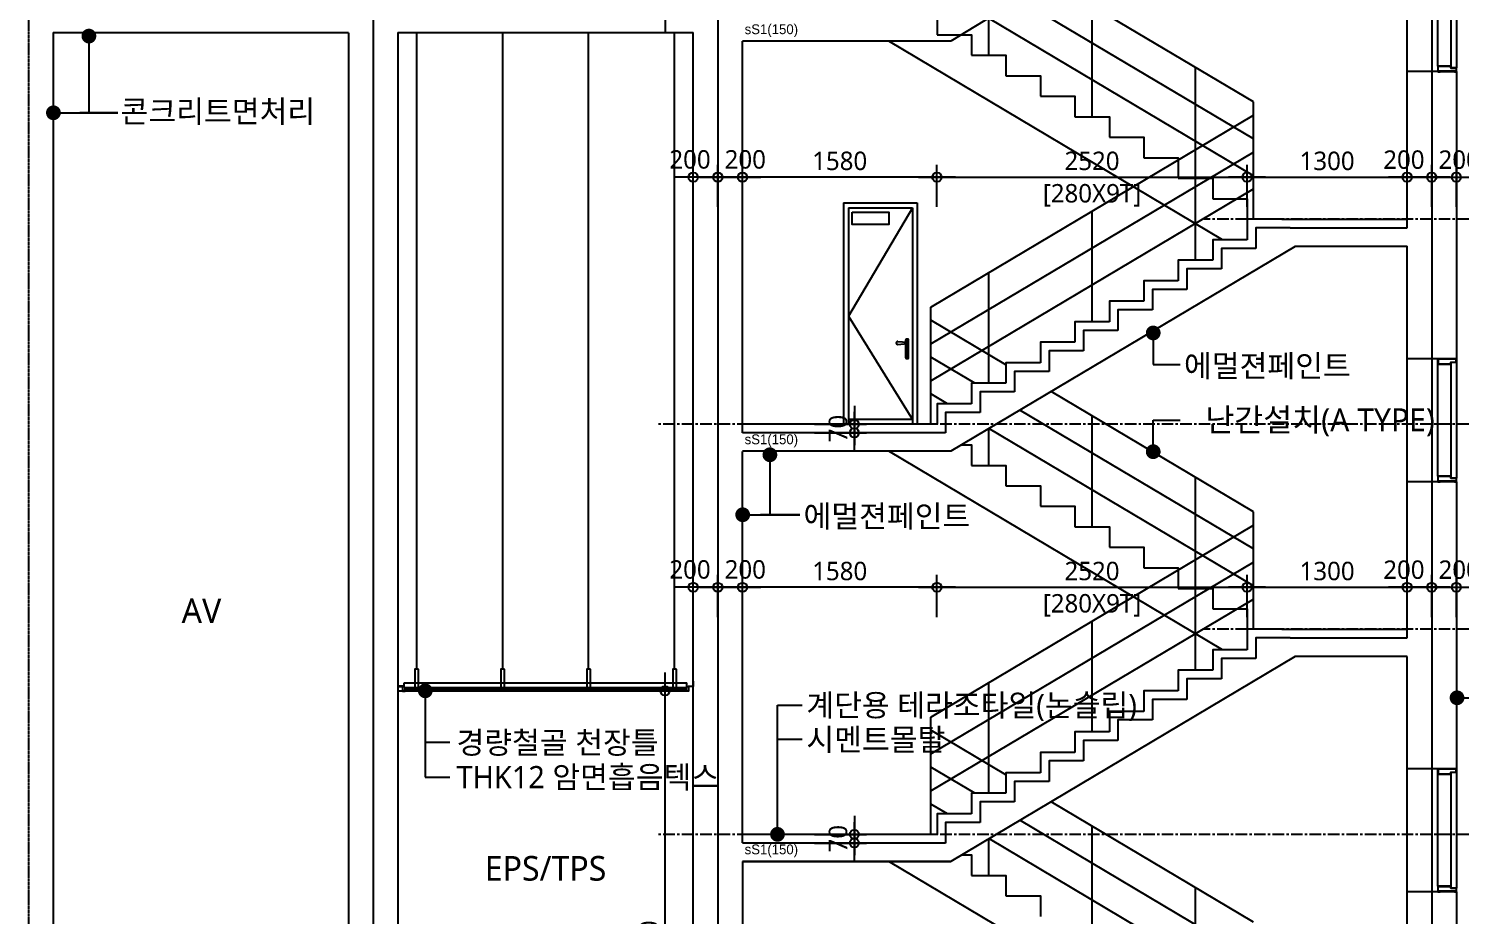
# Model space of a CAD drawing. Header units: millimetres. Extents: x -65167 to 413267, y -17142 to 66587.
# Drawn here: x 306942 to 318575, y 25591 to 32799 of the extents above; entities that cross this region are included whole.
import ezdxf
from ezdxf.enums import TextEntityAlignment as Align

# ---------------------------------------------------------------- set-up
doc = ezdxf.new("R2010")
doc.units = ezdxf.units.MM
doc.header["$LTSCALE"] = 75
doc.header["$MEASUREMENT"] = 0
doc.header["$PDSIZE"] = -10
doc.linetypes.add('-HID', pattern=[2.5, 1.5, -1])
doc.linetypes.add('CENTER', pattern=[2, 1.25, -0.25, 0.25, -0.25])
doc.layers.get('0').update_dxf_attribs({"linetype": 'CONTINUOUS'})
doc.layers.get('Defpoints').update_dxf_attribs({"color": 171, "linetype": 'CONTINUOUS'})
for name, color, linetype in [('CEN(ST)', 1, 'CENTER'), ('CON', 2, 'CONTINUOUS'), ('DOOR', 4, 'CONTINUOUS'), ('DOOR-ELE', 252, 'CONTINUOUS'), ('ELE-6', 8, 'CONTINUOUS'), ('FIN', 8, 'CONTINUOUS'), ('FIN-1', 6, 'CONTINUOUS'), ('FIN-2', 9, 'CONTINUOUS'), ('HAN', 9, 'CONTINUOUS'), ('NDIM', 7, 'CONTINUOUS'), ('OPEN', 1, '-HID'), ('stair-hand', 252, 'CONTINUOUS'), ('SYM', 7, 'CONTINUOUS'), ('TEXT(MIN)', 7, 'CONTINUOUS'), ('TEXT(노트)', 7, 'CONTINUOUS'), ('WIPEOUT', 7, 'CONTINUOUS')]:
    doc.layers.add(name, color=color, linetype=linetype)
doc.styles.add('CGS', font='cgse', dxfattribs={"bigfont": 'cgs'})
doc.styles.add('나눔바른고딕', font='NanumBarunGothic.ttf')
doc.dimstyles.new('NDIM 1200', dxfattribs={"dimscale": 75, "dimtxt": 3, "dimasz": 1, "dimexe": 2, "dimexo": 2, "dimgap": 1, "dimtad": 1, "dimdec": 0, "dimdsep": 46, "dimtxsty": 'CGS', "dimblk": 'DOT0', "dimcen": 1, "dimdle": 8, "dimclrd": 256, "dimclre": 256, "dimclrt": 256, "dimadec": 0, "dimazin": 0, "dimtfac": 1, "dimtdec": 0, "dimtix": 1, "dimtmove": 2, "dimatfit": 3, "dimldrblk": 'DOT0', "dimfxl": 1, "dimtolj": 1, "dimtzin": 0, "dimlwd": -1, "dimlwe": -1, "dimarcsym": 0})

# ---------------------------------------------------------------- blocks, each defined once
blk = doc.blocks.new('A$C547E5452')
at = {"layer": 'DOOR'}
for p, q in [((0, -32), (0, -972)), ((44, -47), (44, -957)), ((150, -957), (150, -47))]:
    blk.add_line(p, q, dxfattribs=at)
for points in [[(150, -2), (133, -2), (133, -3), (148, -3), (148, -45), (46, -45), (46, -30), (2, -30), (2, -3), (16, -3), (16, -2), (0, -2), (0, -32), (44, -32), (44, -47), (150, -47)], [(10, -3), (10, -5), (140, -5), (140, -3)], [(150, -1002), (133, -1002), (133, -1000), (148, -1000), (148, -958), (46, -958), (46, -973), (2, -973), (2, -1000), (16, -1000), (16, -1002), (0, -1002), (0, -972), (44, -972), (44, -957), (150, -957)], [(10, -1000), (10, -998), (140, -998), (140, -1000)]]:
    blk.add_lwpolyline(points, close=True, dxfattribs=at)
blk = doc.blocks.new('DOT0')
blk.add_line((-3, 0), (3, 0))
at = {"color": 6}
blk.add_circle((0, 0), 0.75, dxfattribs=at)
blk = doc.blocks.new('*D1233')
at = {"layer": 'Defpoints', "color": 0, "ltscale": 0.4, "transparency": 16777216}
for p in [(312342, 28258), (312342, 27916), (312542, 27916)]:
    blk.add_point(p, dxfattribs=at)
at = {"layer": 'NDIM', "ltscale": 0.4, "transparency": 16777216}
for p, q in [((312342, 28016), (312342, 28358)), ((312542, 28016), (312542, 28358)), ((312492, 28258), (312392, 28258))]:
    blk.add_line(p, q, dxfattribs=at)
at = {"layer": 'NDIM', "ltscale": 0.4, "transparency": 16777216, "xscale": 50, "yscale": 50, "zscale": 50, "rotation": 180}
blk.add_blockref('DOT0', (312342, 28258), dxfattribs=at)
at = {"layer": 'NDIM', "ltscale": 0.4, "transparency": 16777216, "xscale": 50, "yscale": 50, "zscale": 50}
blk.add_blockref('DOT0', (312542, 28258), dxfattribs=at)
at = {"layer": 'NDIM', "ltscale": 0.4, "transparency": 16777216, "insert": (312316, 28402), "char_height": 150, "attachment_point": 5, "style": '나눔바른고딕'}
blk.add_mtext('\\A1;200', dxfattribs=at)
blk = doc.blocks.new('*D1234')
at = {"layer": 'Defpoints', "color": 0, "ltscale": 0.4, "transparency": 16777216}
for p in [(312742, 28258), (312542, 27916), (312742, 27916)]:
    blk.add_point(p, dxfattribs=at)
at = {"layer": 'NDIM', "ltscale": 0.4, "transparency": 16777216}
for p, q in [((312542, 28016), (312542, 28358)), ((312742, 28016), (312742, 28358)), ((312592, 28258), (312692, 28258))]:
    blk.add_line(p, q, dxfattribs=at)
at = {"layer": 'NDIM', "ltscale": 0.4, "transparency": 16777216, "xscale": 50, "yscale": 50, "zscale": 50, "rotation": 180}
blk.add_blockref('DOT0', (312542, 28258), dxfattribs=at)
at = {"layer": 'NDIM', "ltscale": 0.4, "transparency": 16777216, "xscale": 50, "yscale": 50, "zscale": 50}
blk.add_blockref('DOT0', (312742, 28258), dxfattribs=at)
at = {"layer": 'NDIM', "ltscale": 0.4, "transparency": 16777216, "insert": (312765, 28402), "char_height": 150, "attachment_point": 5, "style": '나눔바른고딕'}
blk.add_mtext('\\A1;200', dxfattribs=at)
blk = doc.blocks.new('*D1235')
at = {"layer": 'Defpoints', "color": 0, "ltscale": 0.4, "transparency": 16777216}
for p in [(312742, 28258), (312742, 27916), (314322, 27916)]:
    blk.add_point(p, dxfattribs=at)
at = {"layer": 'NDIM', "ltscale": 0.4, "transparency": 16777216}
for p, q in [((312742, 28016), (312742, 28358)), ((314322, 28016), (314322, 28358)), ((314272, 28258), (312792, 28258))]:
    blk.add_line(p, q, dxfattribs=at)
at = {"layer": 'NDIM', "ltscale": 0.4, "transparency": 16777216, "xscale": 50, "yscale": 50, "zscale": 50, "rotation": 180}
blk.add_blockref('DOT0', (312742, 28258), dxfattribs=at)
at = {"layer": 'NDIM', "ltscale": 0.4, "transparency": 16777216, "xscale": 50, "yscale": 50, "zscale": 50}
blk.add_blockref('DOT0', (314322, 28258), dxfattribs=at)
at = {"layer": 'NDIM', "ltscale": 0.4, "transparency": 16777216, "insert": (313532, 28389), "char_height": 150, "attachment_point": 5, "style": '나눔바른고딕'}
blk.add_mtext('\\A1;1580', dxfattribs=at)
blk = doc.blocks.new('*D1236')
at = {"layer": 'Defpoints', "color": 0, "ltscale": 0.4, "transparency": 16777216}
for p in [(316842, 28258), (314322, 27916), (316842, 27916)]:
    blk.add_point(p, dxfattribs=at)
at = {"layer": 'NDIM', "ltscale": 0.4, "transparency": 16777216}
for p, q in [((314322, 28016), (314322, 28358)), ((316842, 28016), (316842, 28358)), ((314372, 28258), (316792, 28258))]:
    blk.add_line(p, q, dxfattribs=at)
at = {"layer": 'NDIM', "ltscale": 0.4, "transparency": 16777216, "xscale": 50, "yscale": 50, "zscale": 50, "rotation": 180}
blk.add_blockref('DOT0', (314322, 28258), dxfattribs=at)
at = {"layer": 'NDIM', "ltscale": 0.4, "transparency": 16777216, "xscale": 50, "yscale": 50, "zscale": 50}
blk.add_blockref('DOT0', (316842, 28258), dxfattribs=at)
at = {"layer": 'NDIM', "ltscale": 0.4, "transparency": 16777216, "char_height": 150, "attachment_point": 5, "style": '나눔바른고딕'}
for s, insert in [('\\A1;2520', (315582, 28389)), ('\\A1;[280X9T]', (315582, 28111))]:
    blk.add_mtext(s, dxfattribs=dict(at, insert=insert))
blk = doc.blocks.new('*D1237')
at = {"layer": 'Defpoints', "color": 0, "ltscale": 0.4, "transparency": 16777216}
for p in [(318142, 28258), (316842, 27916), (318142, 27916)]:
    blk.add_point(p, dxfattribs=at)
at = {"layer": 'NDIM', "ltscale": 0.4, "transparency": 16777216}
for p, q in [((316842, 28016), (316842, 28358)), ((318142, 28016), (318142, 28358)), ((316892, 28258), (318092, 28258))]:
    blk.add_line(p, q, dxfattribs=at)
at = {"layer": 'NDIM', "ltscale": 0.4, "transparency": 16777216, "xscale": 50, "yscale": 50, "zscale": 50, "rotation": 180}
blk.add_blockref('DOT0', (316842, 28258), dxfattribs=at)
at = {"layer": 'NDIM', "ltscale": 0.4, "transparency": 16777216, "xscale": 50, "yscale": 50, "zscale": 50}
blk.add_blockref('DOT0', (318142, 28258), dxfattribs=at)
at = {"layer": 'NDIM', "ltscale": 0.4, "transparency": 16777216, "insert": (317492, 28389), "char_height": 150, "attachment_point": 5, "style": '나눔바른고딕'}
blk.add_mtext('\\A1;1300', dxfattribs=at)
blk = doc.blocks.new('*D1238')
at = {"layer": 'Defpoints', "color": 0, "ltscale": 0.4, "transparency": 16777216}
for p in [(318142, 28258), (318142, 27916), (318342, 27916)]:
    blk.add_point(p, dxfattribs=at)
at = {"layer": 'NDIM', "ltscale": 0.4, "transparency": 16777216}
for p, q in [((318142, 28016), (318142, 28358)), ((318342, 28016), (318342, 28358)), ((318292, 28258), (318192, 28258))]:
    blk.add_line(p, q, dxfattribs=at)
at = {"layer": 'NDIM', "ltscale": 0.4, "transparency": 16777216, "xscale": 50, "yscale": 50, "zscale": 50, "rotation": 180}
blk.add_blockref('DOT0', (318142, 28258), dxfattribs=at)
at = {"layer": 'NDIM', "ltscale": 0.4, "transparency": 16777216, "xscale": 50, "yscale": 50, "zscale": 50}
blk.add_blockref('DOT0', (318342, 28258), dxfattribs=at)
at = {"layer": 'NDIM', "ltscale": 0.4, "transparency": 16777216, "insert": (318116, 28400), "char_height": 150, "attachment_point": 5, "style": '나눔바른고딕'}
blk.add_mtext('\\A1;200', dxfattribs=at)
blk = doc.blocks.new('*D1239')
at = {"layer": 'Defpoints', "color": 0, "ltscale": 0.4, "transparency": 16777216}
for p in [(318542, 28258), (318342, 27916), (318542, 27916)]:
    blk.add_point(p, dxfattribs=at)
at = {"layer": 'NDIM', "ltscale": 0.4, "transparency": 16777216}
for p, q in [((318342, 28016), (318342, 28358)), ((318542, 28016), (318542, 28358)), ((318392, 28258), (318492, 28258))]:
    blk.add_line(p, q, dxfattribs=at)
at = {"layer": 'NDIM', "ltscale": 0.4, "transparency": 16777216, "xscale": 50, "yscale": 50, "zscale": 50, "rotation": 180}
blk.add_blockref('DOT0', (318342, 28258), dxfattribs=at)
at = {"layer": 'NDIM', "ltscale": 0.4, "transparency": 16777216, "xscale": 50, "yscale": 50, "zscale": 50}
blk.add_blockref('DOT0', (318542, 28258), dxfattribs=at)
at = {"layer": 'NDIM', "ltscale": 0.4, "transparency": 16777216, "insert": (318565, 28400), "char_height": 150, "attachment_point": 5, "style": '나눔바른고딕'}
blk.add_mtext('\\A1;200', dxfattribs=at)
blk = doc.blocks.new('*D1242')
at = {"layer": 'Defpoints', "color": 0, "ltscale": 0.4, "transparency": 16777216}
for p in [(312342, 31591), (312342, 31249), (312542, 31249)]:
    blk.add_point(p, dxfattribs=at)
at = {"layer": 'NDIM', "ltscale": 0.4, "transparency": 16777216}
for p, q in [((312342, 31349), (312342, 31691)), ((312542, 31349), (312542, 31691)), ((312492, 31591), (312392, 31591))]:
    blk.add_line(p, q, dxfattribs=at)
at = {"layer": 'NDIM', "ltscale": 0.4, "transparency": 16777216, "xscale": 50, "yscale": 50, "zscale": 50, "rotation": 180}
blk.add_blockref('DOT0', (312342, 31591), dxfattribs=at)
at = {"layer": 'NDIM', "ltscale": 0.4, "transparency": 16777216, "xscale": 50, "yscale": 50, "zscale": 50}
blk.add_blockref('DOT0', (312542, 31591), dxfattribs=at)
at = {"layer": 'NDIM', "ltscale": 0.4, "transparency": 16777216, "insert": (312316, 31735), "char_height": 150, "attachment_point": 5, "style": '나눔바른고딕'}
blk.add_mtext('\\A1;200', dxfattribs=at)
blk = doc.blocks.new('*D1243')
at = {"layer": 'Defpoints', "color": 0, "ltscale": 0.4, "transparency": 16777216}
for p in [(312742, 31591), (312542, 31249), (312742, 31249)]:
    blk.add_point(p, dxfattribs=at)
at = {"layer": 'NDIM', "ltscale": 0.4, "transparency": 16777216}
for p, q in [((312542, 31349), (312542, 31691)), ((312742, 31349), (312742, 31691)), ((312592, 31591), (312692, 31591))]:
    blk.add_line(p, q, dxfattribs=at)
at = {"layer": 'NDIM', "ltscale": 0.4, "transparency": 16777216, "xscale": 50, "yscale": 50, "zscale": 50, "rotation": 180}
blk.add_blockref('DOT0', (312542, 31591), dxfattribs=at)
at = {"layer": 'NDIM', "ltscale": 0.4, "transparency": 16777216, "xscale": 50, "yscale": 50, "zscale": 50}
blk.add_blockref('DOT0', (312742, 31591), dxfattribs=at)
at = {"layer": 'NDIM', "ltscale": 0.4, "transparency": 16777216, "insert": (312765, 31735), "char_height": 150, "attachment_point": 5, "style": '나눔바른고딕'}
blk.add_mtext('\\A1;200', dxfattribs=at)
blk = doc.blocks.new('*D1244')
at = {"layer": 'Defpoints', "color": 0, "ltscale": 0.4, "transparency": 16777216}
for p in [(312742, 31591), (312742, 31249), (314322, 31249)]:
    blk.add_point(p, dxfattribs=at)
at = {"layer": 'NDIM', "ltscale": 0.4, "transparency": 16777216}
for p, q in [((312742, 31349), (312742, 31691)), ((314322, 31349), (314322, 31691)), ((314272, 31591), (312792, 31591))]:
    blk.add_line(p, q, dxfattribs=at)
at = {"layer": 'NDIM', "ltscale": 0.4, "transparency": 16777216, "xscale": 50, "yscale": 50, "zscale": 50, "rotation": 180}
blk.add_blockref('DOT0', (312742, 31591), dxfattribs=at)
at = {"layer": 'NDIM', "ltscale": 0.4, "transparency": 16777216, "xscale": 50, "yscale": 50, "zscale": 50}
blk.add_blockref('DOT0', (314322, 31591), dxfattribs=at)
at = {"layer": 'NDIM', "ltscale": 0.4, "transparency": 16777216, "insert": (313532, 31723), "char_height": 150, "attachment_point": 5, "style": '나눔바른고딕'}
blk.add_mtext('\\A1;1580', dxfattribs=at)
blk = doc.blocks.new('*D1245')
at = {"layer": 'Defpoints', "color": 0, "ltscale": 0.4, "transparency": 16777216}
for p in [(316842, 31591), (314322, 31249), (316842, 31249)]:
    blk.add_point(p, dxfattribs=at)
at = {"layer": 'NDIM', "ltscale": 0.4, "transparency": 16777216}
for p, q in [((314322, 31349), (314322, 31691)), ((316842, 31349), (316842, 31691)), ((314372, 31591), (316792, 31591))]:
    blk.add_line(p, q, dxfattribs=at)
at = {"layer": 'NDIM', "ltscale": 0.4, "transparency": 16777216, "xscale": 50, "yscale": 50, "zscale": 50, "rotation": 180}
blk.add_blockref('DOT0', (314322, 31591), dxfattribs=at)
at = {"layer": 'NDIM', "ltscale": 0.4, "transparency": 16777216, "xscale": 50, "yscale": 50, "zscale": 50}
blk.add_blockref('DOT0', (316842, 31591), dxfattribs=at)
at = {"layer": 'NDIM', "ltscale": 0.4, "transparency": 16777216, "char_height": 150, "attachment_point": 5, "style": '나눔바른고딕'}
for s, insert in [('\\A1;2520', (315582, 31723)), ('\\A1;[280X9T]', (315582, 31444))]:
    blk.add_mtext(s, dxfattribs=dict(at, insert=insert))
blk = doc.blocks.new('*D1246')
at = {"layer": 'Defpoints', "color": 0, "ltscale": 0.4, "transparency": 16777216}
for p in [(318142, 31591), (316842, 31249), (318142, 31249)]:
    blk.add_point(p, dxfattribs=at)
at = {"layer": 'NDIM', "ltscale": 0.4, "transparency": 16777216}
for p, q in [((316842, 31349), (316842, 31691)), ((318142, 31349), (318142, 31691)), ((316892, 31591), (318092, 31591))]:
    blk.add_line(p, q, dxfattribs=at)
at = {"layer": 'NDIM', "ltscale": 0.4, "transparency": 16777216, "xscale": 50, "yscale": 50, "zscale": 50, "rotation": 180}
blk.add_blockref('DOT0', (316842, 31591), dxfattribs=at)
at = {"layer": 'NDIM', "ltscale": 0.4, "transparency": 16777216, "xscale": 50, "yscale": 50, "zscale": 50}
blk.add_blockref('DOT0', (318142, 31591), dxfattribs=at)
at = {"layer": 'NDIM', "ltscale": 0.4, "transparency": 16777216, "insert": (317492, 31723), "char_height": 150, "attachment_point": 5, "style": '나눔바른고딕'}
blk.add_mtext('\\A1;1300', dxfattribs=at)
blk = doc.blocks.new('*D1247')
at = {"layer": 'Defpoints', "color": 0, "ltscale": 0.4, "transparency": 16777216}
for p in [(318142, 31591), (318142, 31249), (318342, 31249)]:
    blk.add_point(p, dxfattribs=at)
at = {"layer": 'NDIM', "ltscale": 0.4, "transparency": 16777216}
for p, q in [((318142, 31349), (318142, 31691)), ((318342, 31349), (318342, 31691)), ((318292, 31591), (318192, 31591))]:
    blk.add_line(p, q, dxfattribs=at)
at = {"layer": 'NDIM', "ltscale": 0.4, "transparency": 16777216, "xscale": 50, "yscale": 50, "zscale": 50, "rotation": 180}
blk.add_blockref('DOT0', (318142, 31591), dxfattribs=at)
at = {"layer": 'NDIM', "ltscale": 0.4, "transparency": 16777216, "xscale": 50, "yscale": 50, "zscale": 50}
blk.add_blockref('DOT0', (318342, 31591), dxfattribs=at)
at = {"layer": 'NDIM', "ltscale": 0.4, "transparency": 16777216, "insert": (318116, 31733), "char_height": 150, "attachment_point": 5, "style": '나눔바른고딕'}
blk.add_mtext('\\A1;200', dxfattribs=at)
blk = doc.blocks.new('*D1248')
at = {"layer": 'Defpoints', "color": 0, "ltscale": 0.4, "transparency": 16777216}
for p in [(318542, 31591), (318342, 31249), (318542, 31249)]:
    blk.add_point(p, dxfattribs=at)
at = {"layer": 'NDIM', "ltscale": 0.4, "transparency": 16777216}
for p, q in [((318342, 31349), (318342, 31691)), ((318542, 31349), (318542, 31691)), ((318392, 31591), (318492, 31591))]:
    blk.add_line(p, q, dxfattribs=at)
at = {"layer": 'NDIM', "ltscale": 0.4, "transparency": 16777216, "xscale": 50, "yscale": 50, "zscale": 50, "rotation": 180}
blk.add_blockref('DOT0', (318342, 31591), dxfattribs=at)
at = {"layer": 'NDIM', "ltscale": 0.4, "transparency": 16777216, "xscale": 50, "yscale": 50, "zscale": 50}
blk.add_blockref('DOT0', (318542, 31591), dxfattribs=at)
at = {"layer": 'NDIM', "ltscale": 0.4, "transparency": 16777216, "insert": (318565, 31733), "char_height": 150, "attachment_point": 5, "style": '나눔바른고딕'}
blk.add_mtext('\\A1;200', dxfattribs=at)
blk = doc.blocks.new('*D1286')
at = {"layer": 'Defpoints', "color": 0, "ltscale": 0.4, "transparency": 16777216}
for p in [(311688, 27416), (312113, 27416), (311688, 22916)]:
    blk.add_point(p, dxfattribs=at)
at = {"layer": 'NDIM', "ltscale": 0.4, "transparency": 16777216}
for p, q in [((311788, 27416), (312213, 27416)), ((312113, 22966), (312113, 27366)), ((311788, 22916), (312213, 22916))]:
    blk.add_line(p, q, dxfattribs=at)
at = {"layer": 'NDIM', "ltscale": 0.4, "transparency": 16777216, "xscale": 50, "yscale": 50, "zscale": 50}
for p, rotation in [((312113, 27416), 90), ((312113, 22916), 270)]:
    blk.add_blockref('DOT0', p, dxfattribs=dict(at, rotation=rotation))
at = {"layer": 'NDIM', "ltscale": 0.4, "transparency": 16777216, "insert": (311982, 25166), "char_height": 150, "attachment_point": 5, "rotation": 90, "style": '나눔바른고딕'}
blk.add_mtext('\\A1;CH:4500', dxfattribs=at)
blk = doc.blocks.new('*D1287')
at = {"layer": 'Defpoints', "color": 0, "ltscale": 0.4, "transparency": 16777216}
for p in [(311688, 37416), (312113, 37416), (311688, 32916)]:
    blk.add_point(p, dxfattribs=at)
at = {"layer": 'NDIM', "ltscale": 0.4, "transparency": 16777216}
for p, q in [((311788, 37416), (312213, 37416)), ((312113, 32966), (312113, 37366)), ((311788, 32916), (312213, 32916))]:
    blk.add_line(p, q, dxfattribs=at)
at = {"layer": 'NDIM', "ltscale": 0.4, "transparency": 16777216, "xscale": 50, "yscale": 50, "zscale": 50}
for p, rotation in [((312113, 37416), 90), ((312113, 32916), 270)]:
    blk.add_blockref('DOT0', p, dxfattribs=dict(at, rotation=rotation))
at = {"layer": 'NDIM', "ltscale": 0.4, "transparency": 16777216, "insert": (311982, 35166), "char_height": 150, "attachment_point": 5, "rotation": 90, "style": '나눔바른고딕'}
blk.add_mtext('\\A1;CH:4500', dxfattribs=at)
blk = doc.blocks.new('ST-A')
at = {"layer": 'CON', "ltscale": 10000}
for points in [[(330697, 31179), (330417, 31179), (330417, 31013)], [(330697, 31179), (331647, 31179)], [(331647, 31029), (330738, 31029), (327938, 29363), (326247, 29363)], [(330417, 31013), (330137, 31013), (330137, 30846)], [(330137, 30846), (329857, 30846), (329857, 30679)], [(329857, 30679), (329577, 30679), (329577, 30513)], [(329577, 30513), (329297, 30513), (329297, 30346)], [(329297, 30346), (329017, 30346), (329017, 30179)], [(329017, 30179), (328737, 30179), (328737, 30013)], [(328737, 30013), (328457, 30013), (328457, 29846)], [(328457, 29846), (328177, 29846), (328177, 29679)], [(328177, 29679), (327897, 29679), (327897, 29513)], [(327897, 29513), (326247, 29513)], [(330697, 27846), (330417, 27846), (330417, 27679)], [(330697, 27846), (331647, 27846)], [(331647, 27696), (330738, 27696), (327938, 26029), (326247, 26029)], [(330417, 27679), (330137, 27679), (330137, 27513)], [(330137, 27513), (329857, 27513), (329857, 27346)], [(329857, 27346), (329577, 27346), (329577, 27179)], [(329577, 27179), (329297, 27179), (329297, 27013)], [(329297, 27013), (329017, 27013), (329017, 26846)], [(329017, 26846), (328737, 26846), (328737, 26679)], [(328737, 26679), (328457, 26679), (328457, 26513)], [(328457, 26513), (328177, 26513), (328177, 26346)], [(328177, 26346), (327897, 26346), (327897, 26179)], [(327897, 26179), (326247, 26179)]]:
    blk.add_lwpolyline(points, dxfattribs=at)
at = {"layer": 'ELE-6', "ltscale": 10000}
for p, q in [((330146, 31083), (327436, 32696)), ((330146, 27749), (327436, 29363)), ((330146, 24416), (327436, 26029))]:
    blk.add_line(p, q, dxfattribs=at)
for points in [[(327547, 32916), (327827, 32916), (327827, 32749)], [(327827, 32749), (328107, 32749), (328107, 32583)], [(328107, 32583), (328387, 32583), (328387, 32416)], [(328387, 32416), (328667, 32416), (328667, 32249)], [(328667, 32249), (328947, 32249), (328947, 32083)], [(328947, 32083), (329227, 32083), (329227, 31916)], [(329227, 31916), (329507, 31916), (329507, 31749)], [(329507, 31749), (329787, 31749), (329787, 31583)], [(329787, 31583), (330067, 31583), (330067, 31416)], [(330067, 31416), (330347, 31416), (330347, 31249)], [(328028, 29416), (328107, 29416), (328107, 29249)], [(328107, 29249), (328387, 29249), (328387, 29083)], [(328387, 29083), (328667, 29083), (328667, 28916)], [(328667, 28916), (328947, 28916), (328947, 28749)], [(328947, 28749), (329227, 28749), (329227, 28583)], [(329227, 28583), (329507, 28583), (329507, 28416)], [(329507, 28416), (329787, 28416), (329787, 28249)], [(329787, 28249), (330067, 28249), (330067, 28083)], [(330067, 28083), (330347, 28083), (330347, 27916)], [(328028, 26083), (328107, 26083), (328107, 25916)], [(328107, 25916), (328387, 25916), (328387, 25749)], [(328387, 25749), (328667, 25749), (328667, 25583)]]:
    blk.add_lwpolyline(points, dxfattribs=at)
at = {"layer": 'FIN-1', "ltscale": 10000}
for points in [[(330627, 31249), (330347, 31249), (330347, 31083)], [(330627, 31249), (331647, 31249)], [(330347, 31083), (330067, 31083), (330067, 30916)], [(330067, 30916), (329787, 30916), (329787, 30749)], [(329787, 30749), (329507, 30749), (329507, 30583)], [(329507, 30583), (329227, 30583), (329227, 30416)], [(329227, 30416), (328947, 30416), (328947, 30249)], [(328947, 30249), (328667, 30249), (328667, 30083)], [(328667, 30083), (328387, 30083), (328387, 29916)], [(328387, 29916), (328107, 29916), (328107, 29749)], [(328107, 29749), (327827, 29749), (327827, 29583)], [(327827, 29583), (326247, 29583)], [(330627, 27916), (330347, 27916), (330347, 27749)], [(330627, 27916), (331647, 27916)], [(330347, 27749), (330067, 27749), (330067, 27583)], [(330067, 27583), (329787, 27583), (329787, 27416)], [(329787, 27416), (329507, 27416), (329507, 27249)], [(329507, 27249), (329227, 27249), (329227, 27083)], [(329227, 27083), (328947, 27083), (328947, 26916)], [(328947, 26916), (328667, 26916), (328667, 26749)], [(328667, 26749), (328387, 26749), (328387, 26583)], [(328387, 26583), (328107, 26583), (328107, 26416)], [(328107, 26416), (327827, 26416), (327827, 26249)], [(327827, 26249), (326247, 26249)]]:
    blk.add_lwpolyline(points, dxfattribs=at)
at = {"layer": 'HAN', "ltscale": 10000}
for p, q in [((330397, 32203), (328742, 33188)), ((330397, 31903), (328493, 33036)), ((329087, 32083), (329087, 32983)), ((330397, 31603), (328245, 32884)), ((328247, 32583), (328247, 32880)), ((329927, 31583), (329927, 32483)), ((330397, 31249), (330397, 32203)), ((327777, 30536), (330397, 32096)), ((327777, 30236), (330397, 31796)), ((329927, 30916), (329927, 31816)), ((327777, 29936), (330397, 31496)), ((329087, 30416), (329087, 31316)), ((328247, 29916), (328247, 30816)), ((327777, 29583), (327777, 30536)), ((328387, 30066), (327777, 30429)), ((328135, 29916), (327777, 30129)), ((327911, 29749), (327777, 29829)), ((330397, 28870), (328753, 29848)), ((330397, 28570), (328501, 29698)), ((328247, 29249), (328247, 29547)), ((330397, 28270), (328249, 29548)), ((329087, 28749), (329087, 29649)), ((329927, 28249), (329927, 29149)), ((330397, 27916), (330397, 28870)), ((327777, 27203), (330397, 28762)), ((327777, 26903), (330397, 28462)), ((329927, 27583), (329927, 28483)), ((327777, 26603), (330397, 28162)), ((329087, 27083), (329087, 27983)), ((328247, 26583), (328247, 27483)), ((327777, 26249), (327777, 27203)), ((328387, 26733), (327777, 27096)), ((328135, 26583), (327777, 26796)), ((327911, 26416), (327777, 26496)), ((330397, 25536), (328753, 26515)), ((330397, 25236), (328501, 26365)), ((329087, 25416), (329087, 26316)), ((328247, 25916), (328247, 26213)), ((330397, 24936), (328249, 26215)), ((329927, 24916), (329927, 25816))]:
    blk.add_line(p, q, dxfattribs=at)
blk = doc.blocks.new('*D1550')
at = {"layer": 'Defpoints', "color": 0, "ltscale": 0.4, "transparency": 16777216}
for p in [(313226, 26249), (313226, 26179), (313651, 26179)]:
    blk.add_point(p, dxfattribs=at)
at = {"layer": 'NDIM', "ltscale": 0.4, "transparency": 16777216}
for p, q in [((313651, 26299), (313651, 26349)), ((313326, 26249), (313751, 26249)), ((313326, 26179), (313751, 26179)), ((313651, 26249), (313651, 26179)), ((313651, 26129), (313651, 26079))]:
    blk.add_line(p, q, dxfattribs=at)
at = {"layer": 'NDIM', "ltscale": 0.4, "transparency": 16777216, "xscale": 50, "yscale": 50, "zscale": 50}
for p, rotation in [((313651, 26249), 270), ((313651, 26179), 90)]:
    blk.add_blockref('DOT0', p, dxfattribs=dict(at, rotation=rotation))
at = {"layer": 'NDIM', "ltscale": 0.4, "transparency": 16777216, "insert": (313519, 26214), "char_height": 150, "attachment_point": 5, "rotation": 90, "style": '나눔바른고딕'}
blk.add_mtext('\\A1;70', dxfattribs=at)
blk = doc.blocks.new('*D1551')
at = {"layer": 'Defpoints', "color": 0, "ltscale": 0.4, "transparency": 16777216}
for p in [(313226, 29583), (313226, 29513), (313651, 29513)]:
    blk.add_point(p, dxfattribs=at)
at = {"layer": 'NDIM', "ltscale": 0.4, "transparency": 16777216}
for p, q in [((313651, 29633), (313651, 29683)), ((313326, 29583), (313751, 29583)), ((313651, 29583), (313651, 29513)), ((313326, 29513), (313751, 29513)), ((313651, 29463), (313651, 29413))]:
    blk.add_line(p, q, dxfattribs=at)
at = {"layer": 'NDIM', "ltscale": 0.4, "transparency": 16777216, "xscale": 50, "yscale": 50, "zscale": 50}
for p, rotation in [((313651, 29583), 270), ((313651, 29513), 90)]:
    blk.add_blockref('DOT0', p, dxfattribs=dict(at, rotation=rotation))
at = {"layer": 'NDIM', "ltscale": 0.4, "transparency": 16777216, "insert": (313519, 29548), "char_height": 150, "attachment_point": 5, "rotation": 90, "style": '나눔바른고딕'}
blk.add_mtext('\\A1;70', dxfattribs=at)

msp = doc.modelspace()

# ---------------------------------------------------------------- hatches: boundary and pattern name
at = {"layer": 'SYM', "ltscale": 1000}
h = msp.add_hatch(color=256, dxfattribs=at)
h.dxf.hatch_style = 1
edge = h.paths.add_edge_path()
edge.add_arc((313798.8, 31267.4), 25, 0, 360)

# ---------------------------------------------------------------- linework, layer by layer
at = {"layer": 'CEN(ST)', "ltscale": 0.1}
msp.add_line((306942.4, 54495.8), (306942.4, 9316.1), dxfattribs=at)
at = {"layer": 'CEN(ST)', "ltscale": 10000}
for p, q in [((309742.4, 54495.8), (309742.4, 9316.1)), ((312542.4, 54495.8), (312542.4, 9316.1)), ((318342.4, 54495.8), (318342.4, 9316.1))]:
    msp.add_line(p, q, dxfattribs=at)
at = {"layer": 'CEN(ST)'}
for p, q in [((322242.4, 31249.4), (316494.4, 31249.4)), ((322242.4, 27916.1), (316494.4, 27916.1)), ((322242.4, 26249.4), (312042.4, 26249.4))]:
    msp.add_line(p, q, dxfattribs=at)
at = {"layer": 'CON', "ltscale": 1000}
for p, q in [((317234.7, 34412.8), (314434.8, 32696.1)), ((307142.4, 32766.1), (307142.4, 22916.3)), ((309942.4, 32766.1), (312342.4, 32766.1)), ((314434.8, 32696.1), (312742.4, 32696.1)), ((312742.4, 26029.5), (314433.8, 26029.5))]:
    msp.add_line(p, q, dxfattribs=at)
at = {"layer": 'CON', "ltscale": 10000}
for p, q in [((307142.4, 32766.1), (309542.4, 32766.1)), ((309542.4, 32766), (309542.4, 22916.1)), ((312742.4, 29512.7), (312742.4, 32696.1)), ((318542.4, 32449.4), (318142.4, 32449.4)), ((318542.4, 32449.4), (318542.4, 30116.1)), ((318142.4, 30116.1), (318142.4, 31029.4)), ((318542.4, 30116.1), (318142.4, 30116.1)), ((312742.4, 26179.4), (312742.4, 29362.8)), ((318142.4, 27846.1), (318142.4, 29116.1)), ((318542.4, 29116.1), (318142.4, 29116.1)), ((318542.4, 29116.1), (318542.4, 26782.8)), ((318142.4, 26782.8), (318142.4, 27696.1)), ((318542.4, 26782.8), (318142.4, 26782.8)), ((312742.4, 26179.4), (314392.4, 26179.4)), ((312742.4, 26029.5), (312742.4, 22846.1)), ((318142.4, 24512.8), (318142.4, 25782.8)), ((318542.4, 25782.8), (318142.4, 25782.8)), ((318542.4, 25782.8), (318542.4, 23449.4))]:
    msp.add_line(p, q, dxfattribs=at)
for points in [[(309942.4, 32766.1), (309942.4, 22916.1)], [(312342.4, 22916.1), (312342.4, 32766.1)]]:
    msp.add_lwpolyline(points, dxfattribs=at)
at = {"layer": 'CON', "ltscale": 1000}
msp.add_lwpolyline([(318142.4, 31179.4), (318142.4, 32449.4)], dxfattribs=at)
at = {"layer": 'FIN', "ltscale": 1000}
msp.add_line((309942.4, 27416.1), (312290.4, 27416.1), dxfattribs=at)
at = {"layer": 'FIN-2'}
for p, q in [((310096.2, 27592.1), (310096.2, 32766.1)), ((310794.2, 27592.1), (310794.2, 32766.1)), ((311492.2, 27592.1), (311492.2, 32766.1)), ((312190.2, 27592.1), (312190.2, 32766.1)), ((309994.4, 27480.1), (312290.4, 27480.1)), ((309994.4, 27442.1), (309994.4, 27480.1)), ((312290.4, 27442.1), (312290.4, 27480.1)), ((309994.4, 27442.1), (312290.4, 27442.1)), ((309994.4, 27428.1), (312290.4, 27428.1)), ((309994.4, 27416.1), (312290.4, 27416.1))]:
    msp.add_line(p, q, dxfattribs=at)
for points in [[(310111.2, 27592.1), (310081.2, 27592.1), (310081.2, 27442.1), (310111.2, 27442.1)], [(310809.2, 27592.1), (310779.2, 27592.1), (310779.2, 27442.1), (310809.2, 27442.1)], [(311507.2, 27592.1), (311477.2, 27592.1), (311477.2, 27442.1), (311507.2, 27442.1)], [(312205.2, 27592.1), (312175.2, 27592.1), (312175.2, 27442.1), (312205.2, 27442.1)]]:
    msp.add_lwpolyline(points, close=True, dxfattribs=at)
for points in [[(310000.4, 27414.1), (310000.4, 27416.1), (309982.4, 27416.1), (309982.4, 27454.1), (309944.4, 27454.1), (309944.4, 27494.1), (309942.4, 27494.1), (309942.4, 27452.1), (309980.4, 27452.1), (309980.4, 27414.1), (310000.4, 27414.1)], [(312284.4, 27414.1), (312284.4, 27416.1), (312302.4, 27416.1), (312302.4, 27454.1), (312340.4, 27454.1), (312340.4, 27494.1), (312342.4, 27494.1), (312342.4, 27452.1), (312304.4, 27452.1), (312304.4, 27414.1), (312284.4, 27414.1)]]:
    msp.add_lwpolyline(points, dxfattribs=at)
at = {"layer": 'NDIM', "ltscale": 10000}
msp.add_line((313226.3, 27019.4), (313026.3, 27019.4), dxfattribs=at)
at = {"layer": 'stair-hand', "ltscale": 10000}
for p, q in [((318142.4, 32449.4), (318142.4, 33449.4)), ((318142.4, 29116.1), (318142.4, 30116.1)), ((318142.4, 25782.8), (318142.4, 26782.8))]:
    msp.add_line(p, q, dxfattribs=at)
at = {"layer": 'TEXT(MIN)', "ltscale": 10000}
msp.add_line((310365, 26994.8), (310165, 26994.8), dxfattribs=at)

# ---------------------------------------------------------------- block references
at = {"xscale": -1}
for p in [(318542.4, 33451), (318542.4, 30117.7), (318542.4, 26784.4)]:
    msp.add_blockref('A$C547E5452', p, dxfattribs=at)

# ---------------------------------------------------------------- texts
at = {"layer": 'Defpoints', "style": 'CGS'}
for p in [(312976.8, 32730), (312976.8, 29396.6), (312976.8, 26063.3)]:
    msp.add_text('sS1(150)', height=80, dxfattribs=at).set_placement(p, align=Align.BOTTOM_CENTER)
at = {"layer": 'TEXT(MIN)', "style": '나눔바른고딕'}
msp.add_text('콘크리트면처리', height=180, dxfattribs=at).set_placement((309270.5, 32126.2), align=Align.MIDDLE_RIGHT)
for s, p in [('에멀젼페인트', (316329.1, 30057.9)), ('에멀젼페인트', (313238.1, 28836.2)), ('계단용 테라조타일(논슬립)', (313261, 27299.4)), ('경량철골 천장틀', (310418.9, 26994.8)), ('시멘트몰탈', (313261, 27019.4)), ('THK12 암면흡음텍스', (310418.9, 26714.8))]:
    msp.add_text(s, height=180, dxfattribs=at).set_placement(p, align=Align.MIDDLE_LEFT)
for s, p in [('AV', (308346.4, 28066.4)), ('EPS/TPS', (311142.4, 25973.3))]:
    msp.add_text(s, height=200, dxfattribs=at).set_placement(p, align=Align.MIDDLE_CENTER)
at = {"layer": 'TEXT(노트)', "style": '나눔바른고딕'}
msp.add_text('난간설치(A TYPE)', height=187.5, dxfattribs=at).set_placement((318367.5, 29619), align=Align.MIDDLE_RIGHT)

# ---------------------------------------------------------------- dimensions: what is measured, and where the dimension line sits
at = {"layer": 'NDIM', "ltscale": 0.4}
for base, p1, p2, picture, middle in [((312113.2, 37416.1), (311688.2, 32916.1), (311688.2, 37416.1), '*D1287', (311981.8, 35166.1)), ((312113.2, 27416.1), (311688.2, 22916.1), (311688.2, 27416.1), '*D1286', (311981.8, 25166.1))]:
    dim = msp.add_linear_dim(base=base, p1=p1, p2=p2, angle=90, text='CH:<>', dimstyle='NDIM 1200', override={"dimscale": 50, "dimtxsty": '나눔바른고딕'}, dxfattribs=at)
    dim.commit()
    dim.dimension.update_dxf_attribs({"geometry": picture, "text_midpoint": middle})
for base, p1, p2, picture, middle in [((312342.4, 31591.2), (312542.4, 31249.4), (312342.4, 31249.4), '*D1242', (312316.3, 31735.4)), ((318142.4, 31591.2), (318342.4, 31249.4), (318142.4, 31249.4), '*D1247', (318116.3, 31733.1)), ((312342.4, 28257.9), (312542.4, 27916.1), (312342.4, 27916.1), '*D1233', (312316.3, 28402)), ((318142.4, 28257.9), (318342.4, 27916.1), (318142.4, 27916.1), '*D1238', (318116.3, 28399.7))]:
    dim = msp.add_linear_dim(base=base, p1=p1, p2=p2, angle=180, dimstyle='NDIM 1200', override={"dimscale": 50, "dimtxsty": '나눔바른고딕'}, dxfattribs=at)
    dim.commit()
    dim.dimension.update_dxf_attribs({"geometry": picture, "text_midpoint": middle, "dimtype": 160})
for base, p1, p2, picture, middle in [((312742.4, 31591.2), (312542.4, 31249.4), (312742.4, 31249.4), '*D1243', (312764.5, 31735.4)), ((318542.4, 31591.2), (318342.4, 31249.4), (318542.4, 31249.4), '*D1248', (318564.5, 31733.1)), ((312742.4, 28257.9), (312542.4, 27916.1), (312742.4, 27916.1), '*D1234', (312764.5, 28402)), ((318542.4, 28257.9), (318342.4, 27916.1), (318542.4, 27916.1), '*D1239', (318564.5, 28399.7))]:
    dim = msp.add_linear_dim(base=base, p1=p1, p2=p2, dimstyle='NDIM 1200', override={"dimscale": 50, "dimtxsty": '나눔바른고딕'}, dxfattribs=at)
    dim.commit()
    dim.dimension.update_dxf_attribs({"geometry": picture, "text_midpoint": middle, "dimtype": 160})
for base, p1, p2, picture, middle in [((318142.4, 31591.2), (316842.4, 31249.4), (318142.4, 31249.4), '*D1246', (317492.4, 31722.8)), ((318142.4, 28257.9), (316842.4, 27916.1), (318142.4, 27916.1), '*D1237', (317492.4, 28389.4))]:
    dim = msp.add_linear_dim(base=base, p1=p1, p2=p2, dimstyle='NDIM 1200', override={"dimscale": 50, "dimtxsty": '나눔바른고딕'}, dxfattribs=at)
    dim.commit()
    dim.dimension.update_dxf_attribs({"geometry": picture, "text_midpoint": middle})
for base, p1, p2, angle, picture, middle in [((312742.4, 28257.9), (314322.4, 27916.1), (312742.4, 27916.1), 180, '*D1235', (313532.4, 28389.3)), ((313650.8, 26179.4), (313225.8, 26249.4), (313225.8, 26179.4), 270, '*D1550', (313519.4, 26214.4))]:
    dim = msp.add_linear_dim(base=base, p1=p1, p2=p2, angle=angle, dimstyle='NDIM 1200', override={"dimscale": 50, "dimtxsty": '나눔바른고딕'}, dxfattribs=at)
    dim.commit()
    dim.dimension.update_dxf_attribs({"geometry": picture, "text_midpoint": middle})
dim = msp.add_linear_dim(base=(316842.4, 28257.9), p1=(314322.4, 27916.1), p2=(316842.4, 27916.1), text='<>\\X[280X9T]', dimstyle='NDIM 1200', override={"dimscale": 50, "dimtxsty": '나눔바른고딕'}, dxfattribs=at)
dim.commit()
dim.dimension.update_dxf_attribs({"geometry": '*D1236', "text_midpoint": (315582.4, 28257.9)})

# ---------------------------------------------------------------- leaders
at = {"layer": 'NDIM', "ltscale": 10000}
for points in [[(307432.1, 32738.2), (307432.1, 32114.8), (307632.1, 32114.8)], [(307143.9, 32114.8), (307668.3, 32114.8), (307357.1, 32114.8)], [(316079.2, 30325.2), (316079.2, 30069.3), (316299, 30069.3)], [(316079.2, 29360), (316079.2, 29615.9), (316299, 29615.9)], [(312964.7, 29334.9), (312964.7, 28847.5), (313171.8, 28847.5)], [(312743.9, 28847.5), (313208, 28847.5), (312889.7, 28847.5)], [(310165, 27416.1), (310165, 26714.8), (310365, 26714.8)], [(318547.7, 27359.5), (319072, 27359.5), (318760.8, 27359.5)], [(313026.3, 26249.4), (313026.3, 27299.4), (313226.3, 27299.4)]]:
    msp.add_leader(points, dimstyle='NDIM 1200', override={"dimscale": 120, "dimasz": 1, "dimgap": 1, "dimtad": 0, "dimldrblk": 'Dot'}, dxfattribs=at)

# ---------------------------------------------------------------- next in the draw order: wipeouts: each hides what was drawn before it
msp.add_wipeout([(314162.4, 31382.7), (313562.4, 31382.7), (313562.4, 29582.7), (314162.4, 29582.7)]).dxf.layer = 'WIPEOUT'

# ---------------------------------------------------------------- next in the draw order: linework, layer by layer
at = {"layer": 'CEN(ST)'}
msp.add_line((322242.4, 29582.7), (312042.4, 29582.7), dxfattribs=at)
at = {"layer": 'DOOR', "ltscale": 1000}
for p, q in [((313562.4, 31382.7), (313562.4, 29582.7)), ((313562.4, 31382.7), (314162.4, 31382.7)), ((313602.4, 31342.7), (313602.4, 29582.7)), ((313602.4, 31342.7), (314122.4, 31342.7)), ((314122.4, 31342.7), (314122.4, 29582.7)), ((314162.4, 31382.7), (314162.4, 29582.7)), ((314162.4, 29582.7), (313562.4, 29582.7)), ((314122.4, 29622.7), (313602.4, 29622.7))]:
    msp.add_line(p, q, dxfattribs=at)
at = {"layer": 'DOOR-ELE', "ltscale": 1000}
for p, q in [((314004.6, 30256.2), (314079.7, 30250.3)), ((314066.1, 30267.3), (314066.1, 30251.3)), ((314071.1, 30267.3), (314071.1, 30251.3)), ((314084.3, 30275.3), (314074.1, 30275.3)), ((314084.3, 30270.3), (314074.1, 30270.3)), ((314087.3, 30126.5), (314087.3, 30267.3)), ((314092.3, 30126.5), (314092.3, 30267.3)), ((314004.6, 30232.3), (314079.7, 30238.3)), ((314066.1, 30237.2), (314066.1, 30126.5)), ((314071.1, 30237.2), (314071.1, 30126.5)), ((314074.1, 30123.5), (314084.3, 30123.5)), ((314074.1, 30118.5), (314084.3, 30118.5))]:
    msp.add_line(p, q, dxfattribs=at)
msp.add_lwpolyline([(313632.4, 31307.7), (313932.4, 31307.7), (313932.4, 31207.7), (313632.4, 31207.7)], close=True, dxfattribs=at)
for radius in [5, 3]:
    msp.add_circle((314079.2, 30132.5), radius, dxfattribs=at)
for centre, radius, start, end in [((314003.7, 30244.3), 12, 85.44256, 274.55744), ((314074.1, 30267.3), 8, 90, 180), ((314074.1, 30267.3), 3, 90, 180), ((314079.2, 30244.3), 6, 270, 90), ((314084.3, 30267.3), 8, 0, 90), ((314084.3, 30267.3), 3, 0, 90), ((314074.1, 30126.5), 8, 180, 270), ((314074.1, 30126.5), 3, 180, 270), ((314084.3, 30126.5), 3, 270, 0), ((314084.3, 30126.5), 8, 270, 0)]:
    msp.add_arc(centre, radius, start, end, dxfattribs=at)
at = {"layer": 'OPEN', "ltscale": 700}
for p, q in [((314122.4, 31342.7), (313602.4, 30462.7)), ((313602.4, 30462.7), (314122.4, 29622.7))]:
    msp.add_line(p, q, dxfattribs=at)

# ---------------------------------------------------------------- next in the draw order: block references
msp.add_blockref('ST-A', (-13504.2, 0))

# ---------------------------------------------------------------- next in the draw order: dimensions: what is measured, and where the dimension line sits
at = {"layer": 'NDIM', "ltscale": 0.4}
for base, p1, p2, angle, picture, middle in [((312742.4, 31591.2), (314322.4, 31249.4), (312742.4, 31249.4), 180, '*D1244', (313532.4, 31722.6)), ((313650.8, 29512.7), (313225.8, 29582.7), (313225.8, 29512.7), 270, '*D1551', (313519.4, 29547.7))]:
    dim = msp.add_linear_dim(base=base, p1=p1, p2=p2, angle=angle, dimstyle='NDIM 1200', override={"dimscale": 50, "dimtxsty": '나눔바른고딕'}, dxfattribs=at)
    dim.commit()
    dim.dimension.update_dxf_attribs({"geometry": picture, "text_midpoint": middle})
dim = msp.add_linear_dim(base=(316842.4, 31591.2), p1=(314322.4, 31249.4), p2=(316842.4, 31249.4), text='<>\\X[280X9T]', dimstyle='NDIM 1200', override={"dimscale": 50, "dimtxsty": '나눔바른고딕'}, dxfattribs=at)
dim.commit()
dim.dimension.update_dxf_attribs({"geometry": '*D1245', "text_midpoint": (315582.4, 31591.2)})

doc.saveas('drawing.dxf')
